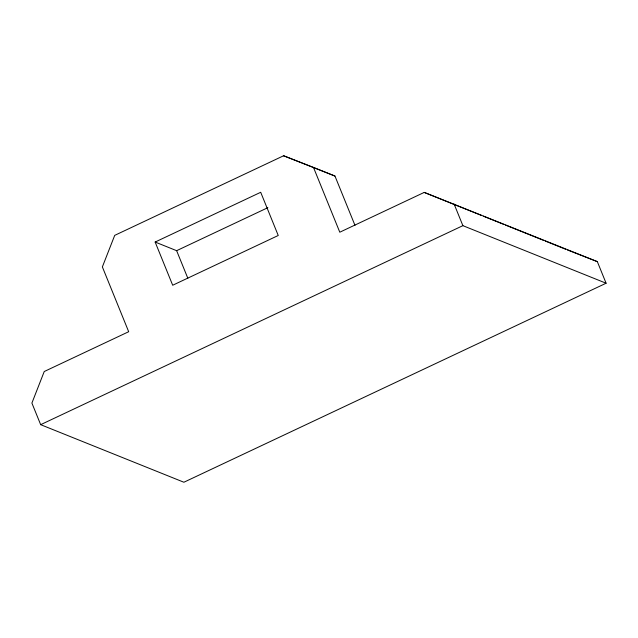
<?xml version="1.0" encoding="UTF-8"?>
<svg xmlns="http://www.w3.org/2000/svg" width="638" height="638" viewBox="0 0 638 638"><rect width="100%" height="100%" fill="white"/><g stroke="black" fill="none" stroke-linecap="round" stroke-linejoin="round"><path stroke-width="0.96" d="M283.599 155.76L114.712 235.366L102.367 266.915L128.685 331.72L44.237 371.523L31.9 403.072L40.672 424.669L183.888 482.24L606.1 283.224L597.327 261.628L424.23 192.405L339.791 232.208L313.481 167.411L283.599 155.76L334.958 176.048L354.975 225.334M155.146 242.041L260.703 192.285L278.24 235.486L172.691 285.242L155.146 242.041L176.63 250.678L187.827 278.248M176.63 250.678L267.872 207.669M40.672 424.669L462.885 225.661L606.1 283.224M567.445 249.976L597.327 261.628M424.23 192.405L481.523 215.437M483.365 216.178L503.693 224.353M505.543 225.094L543.424 240.319M545.275 241.06L565.603 249.235M313.481 167.411L334.958 176.048M454.112 204.056L462.885 225.661"/></g></svg>
